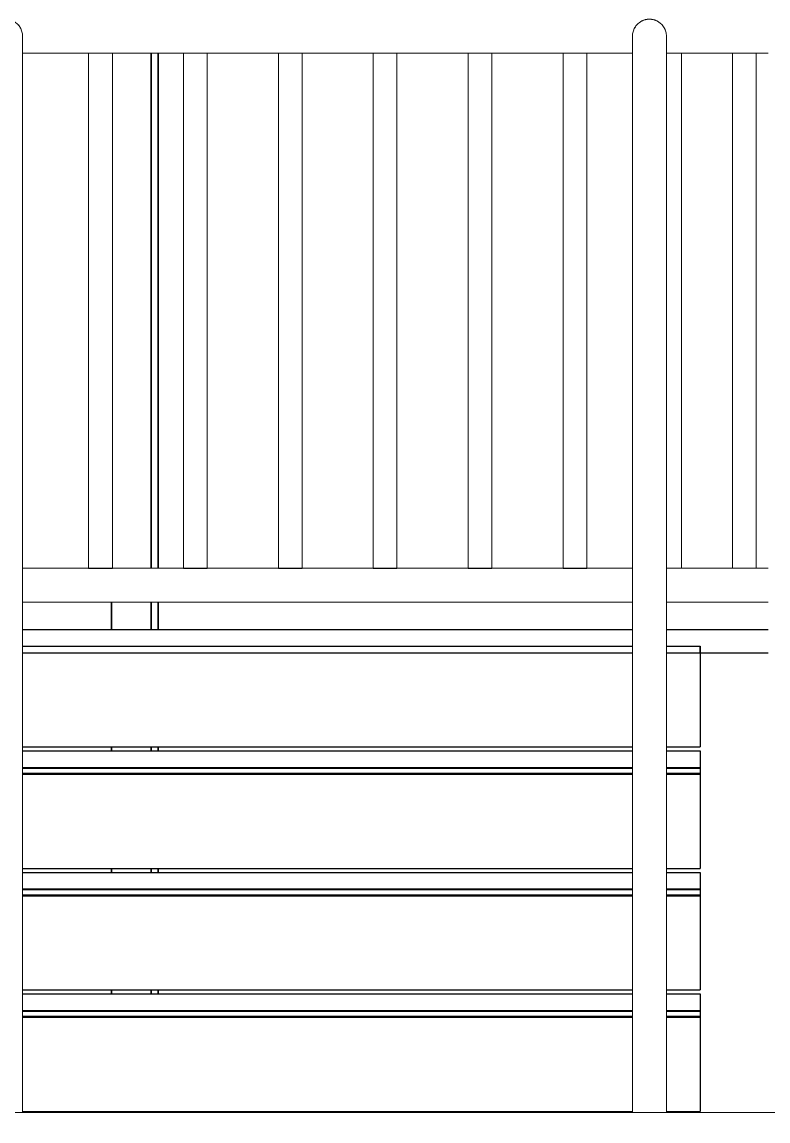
# Model space of a CAD drawing. Header units: millimetres. Extents: x -153298 to 620751, y -313239 to 250031.
# Drawn here: x 6248 to 7349, y -300664 to -299043 of the extents above; entities that cross this region are included whole.
import ezdxf

# ---------------------------------------------------------------- set-up
doc = ezdxf.new("R2010")
doc.units = ezdxf.units.MM
for name, color, linetype, lineweight in [('A-FLOR-HRAL', 7, 'Continuous', 25), ('E-LITE-EQPM', 7, 'Continuous', 35), ('I-WALL-E', 7, 'Continuous', 35), ('S-STRS-E', 7, 'Continuous', 25), ('WALL-E', 7, 'Continuous', 35)]:
    doc.layers.add(name, color=color, linetype=linetype, lineweight=lineweight)

# ---------------------------------------------------------------- blocks, each defined once
blk = doc.blocks.new('Railing - 35mm-V465-2140-01 ENTRANCE 1 ELEVATION 2')
at = {"layer": 'A-FLOR-HRAL', "color": 7, "lineweight": 9}
for p, q in [((-17374.5, 111975.7), (-17374.5, 111215.7)), ((-17357, 111975.7), (-17374.5, 111975.7)), ((-17339.5, 111975.7), (-17357, 111975.7)), ((-17339.5, 111215.7), (-17339.5, 111975.7)), ((-17374.5, 111215.7), (-17357, 111215.7)), ((-17357, 111215.7), (-17339.5, 111215.7))]:
    blk.add_line(p, q, dxfattribs=at)
blk = doc.blocks.new('Railing - Post_50mm-V469-2140-01 ENTRANCE 1 ELEVATION 2')
at = {"layer": 'A-FLOR-HRAL', "color": 7, "lineweight": 9}
for p, q in [((-17522, 112000.7), (-17522, 111125.7)), ((-17472, 111125.7), (-17472, 112000.7))]:
    blk.add_line(p, q, dxfattribs=at)
blk = doc.blocks.new('Railing - Post_50mm-18334296-2140-01 ENTRANCE 1 ELEVATION 2')
at = {"layer": 'A-FLOR-HRAL', "color": 7, "lineweight": 9}
for p, q in [((-17522, 113792.4), (-17522, 113638.3)), ((-17472, 113638.3), (-17472, 113792.4)), ((-17472, 112738.3), (-17522, 112738.3)), ((-17522, 112738.3), (-17472, 112738.3))]:
    blk.add_line(p, q, dxfattribs=at)
blk = doc.blocks.new('Railing - Railing-8634568-2140-01 ENTRANCE 1 ELEVATION 2')
at = {"layer": 'A-FLOR-HRAL', "color": 7, "lineweight": 9}
for p, q in [((-17522, 111190.7), (-17522, 111214.8)), ((-17522, 111214.8), (-17522, 111190.7)), ((-17322, 111215.7), (-17472, 111215.7)), ((-17522, 111190.7), (-17522, 110413)), ((-17522, 111190.7), (-17522, 111166.5)), ((-17522, 111166.5), (-17522, 111190.7)), ((-17472, 110413), (-17472, 111190.7)), ((-17472, 111165.7), (-17322, 111165.7))]:
    blk.add_line(p, q, dxfattribs=at)
at = {"color": 7}
for name, p in [('Railing - Post_50mm-V469-2140-01 ENTRANCE 1 ELEVATION 2', (0, 0)), ('Railing - 35mm-V465-2140-01 ENTRANCE 1 ELEVATION 2', (0, 0)), ('Railing - Post_50mm-18334296-2140-01 ENTRANCE 1 ELEVATION 2', (0, -3225.2))]:
    blk.add_blockref(name, p, dxfattribs=at)
blk = doc.blocks.new('Top Rail Type - Top Rail_Internal_-8634572-2140-01 ENTRANCE 1 ELEVATION 2')
at = {"layer": 'A-FLOR-HRAL', "color": 7, "lineweight": 9}
for p, q in [((-17522, 112000.7), (-17522, 110571.2)), ((-17472, 110571.2), (-17472, 112000.7)), ((-17472, 111975.7), (-17322, 111975.7)), ((-17522, 110571.2), (-17522, 110413)), ((-17472, 110413), (-17472, 110571.2))]:
    blk.add_line(p, q, dxfattribs=at)
for points, knots in [([(-17472, 112000.7), (-17472, 112002.8), (-17472.6, 112007.2), (-17475.1, 112013.3), (-17479.1, 112018.5), (-17484.4, 112022.6), (-17490.5, 112025.1), (-17499.2, 112026.2), (-17507.9, 112023.9), (-17514.9, 112018.5), (-17518.9, 112013.3), (-17521.4, 112007.2), (-17522, 112002.8), (-17522, 112000.7)], [0, 0, 0, 0, 0.083333, 0.166667, 0.25, 0.333333, 0.416667, 0.5, 0.666667, 0.75, 0.833333, 0.916667, 1, 1, 1, 1]), ([(-17522, 112000.7), (-17522, 112002.8), (-17521.6, 112006.1), (-17520.2, 112010.2), (-17518.7, 112013.2), (-17517.2, 112015.5), (-17516.1, 112016.8), (-17515.7, 112017.3), (-17515.6, 112017.4)], [-1, -1, -1, -1, -0.9166667, -0.875, -0.8333333, -0.7916667, -0.7708333, -0.7669928, -0.7669928, -0.7669928, -0.7669928]), ([(-17514.7, 112018.3), (-17513.9, 112019.1), (-17512.7, 112020.2), (-17510.9, 112021.5), (-17509.5, 112022.3), (-17508.1, 112023.1), (-17506.6, 112023.8), (-17505.1, 112024.3), (-17503.5, 112024.8), (-17501.9, 112025.2), (-17500.3, 112025.5), (-17498.7, 112025.6), (-17497, 112025.7), (-17495.4, 112025.6), (-17493.8, 112025.5), (-17492.1, 112025.2), (-17490.5, 112024.8), (-17489, 112024.3), (-17487.4, 112023.8), (-17486, 112023.1), (-17484.5, 112022.3), (-17483.1, 112021.5), (-17481.3, 112020.2), (-17480.1, 112019.1), (-17479.3, 112018.3)], [-0.75, -0.75, -0.75, -0.75, -0.7083333, -0.6875, -0.6666667, -0.6458333, -0.625, -0.6041667, -0.5833333, -0.5625, -0.5416667, -0.5208333, -0.5, -0.4791667, -0.4583333, -0.4375, -0.4166667, -0.3958333, -0.375, -0.3541667, -0.3333333, -0.3125, -0.2916667, -0.25, -0.25, -0.25, -0.25]), ([(-17478.4, 112017.4), (-17478.4, 112017.3), (-17477.9, 112016.8), (-17476.8, 112015.5), (-17475.3, 112013.2), (-17473.9, 112010.2), (-17472.5, 112006.1), (-17472, 112002.8), (-17472, 112000.7)], [-0.2330072, -0.2330072, -0.2330072, -0.2330072, -0.2291667, -0.2083333, -0.1666667, -0.125, -0.0833333, 0, 0, 0, 0])]:
    blk.add_open_spline(points, degree=3, knots=knots, dxfattribs=at)
blk = doc.blocks.new('Railing - 35mm-V536-2140-01 ENTRANCE 1 ELEVATION 2')
at = {"layer": 'A-FLOR-HRAL', "color": 7, "lineweight": 9}
blk.add_line((-17449.5, 108750.4), (-17449.5, 107990.4), dxfattribs=at)
blk = doc.blocks.new('Railing - 35mm-V537-2140-01 ENTRANCE 1 ELEVATION 2')
at = {"layer": 'A-FLOR-HRAL', "color": 7, "lineweight": 9}
for p, q in [((-17624.5, 107990.4), (-17624.5, 108750.4)), ((-17624.5, 108750.4), (-17607, 108750.4)), ((-17607, 108750.4), (-17589.5, 108750.4)), ((-17589.5, 108750.4), (-17589.5, 107990.4)), ((-17607, 107990.4), (-17624.5, 107990.4)), ((-17589.5, 107990.4), (-17607, 107990.4))]:
    blk.add_line(p, q, dxfattribs=at)
blk = doc.blocks.new('Railing - Post_50mm-V538-2140-01 ENTRANCE 1 ELEVATION 2')
at = {"layer": 'A-FLOR-HRAL', "color": 7, "lineweight": 9}
for p, q in [((-18472, 107162.8), (-18472, 107342)), ((-18422, 107342), (-18422, 107187.8)), ((-18472, 106287.8), (-18422, 106287.8)), ((-18422, 106287.8), (-18472, 106287.8))]:
    blk.add_line(p, q, dxfattribs=at)
blk = doc.blocks.new('Railing - Railing-14945778-2140-01 ENTRANCE 1 ELEVATION 2')
at = {"layer": 'A-FLOR-HRAL', "color": 7, "lineweight": 9}
for p, q in [((-17522, 111215.7), (-18422, 111215.7)), ((-18422, 110413), (-18422, 111186)), ((-18422, 111165.7), (-17522, 111165.7))]:
    blk.add_line(p, q, dxfattribs=at)
at = {"color": 7, "extrusion": (0, 0, -1), "zscale": -1}
blk.add_blockref('Railing - Post_50mm-V469-2140-01 ENTRANCE 1 ELEVATION 2', (35944, 0), dxfattribs=at)
blk.add_blockref('Railing - Post_50mm-V469-2140-01 ENTRANCE 1 ELEVATION 2', (35944, 0), dxfattribs=at)
at = {"color": 7}
for name, p in [('Railing - 35mm-V537-2140-01 ENTRANCE 1 ELEVATION 2', (-700, 3225.2)), ('Railing - 35mm-V537-2140-01 ENTRANCE 1 ELEVATION 2', (-560, 3225.2)), ('Railing - 35mm-V537-2140-01 ENTRANCE 1 ELEVATION 2', (-420, 3225.2)), ('Railing - 35mm-V537-2140-01 ENTRANCE 1 ELEVATION 2', (-280, 3225.2)), ('Railing - 35mm-V537-2140-01 ENTRANCE 1 ELEVATION 2', (-140, 3225.2)), ('Railing - 35mm-V537-2140-01 ENTRANCE 1 ELEVATION 2', (0, 3225.2)), ('Railing - 35mm-V536-2140-01 ENTRANCE 1 ELEVATION 2', (0, 3225.2)), ('Railing - Post_50mm-V538-2140-01 ENTRANCE 1 ELEVATION 2', (0, 3225.2))]:
    blk.add_blockref(name, p, dxfattribs=at)
blk = doc.blocks.new('Top Rail Type - Top Rail_Internal_-14945782-2140-01 ENTRANCE 1 ELEVATION 2')
at = {"layer": 'A-FLOR-HRAL', "color": 7, "lineweight": 9}
for p, q in [((-18422, 110571.2), (-18422, 112000.7)), ((-18422, 111975.7), (-17522, 111975.7)), ((-18422, 110413), (-18422, 110571.2)), ((-16422, 110413), (-18447, 110413))]:
    blk.add_line(p, q, dxfattribs=at)
for points, knots in [([(-18422, 112000.7), (-18422, 112002.8), (-18422.6, 112007.2), (-18425.1, 112013.3), (-18429.1, 112018.5), (-18434.4, 112022.6), (-18440.5, 112025.1), (-18449.2, 112026.2), (-18457.9, 112023.9), (-18464.9, 112018.5), (-18468.9, 112013.3), (-18471.4, 112007.2), (-18472, 112002.8), (-18472, 112000.7)], [0, 0, 0, 0, 0.083333, 0.166667, 0.25, 0.333333, 0.416667, 0.5, 0.666667, 0.75, 0.833333, 0.916667, 1, 1, 1, 1]), ([(-18422, 112000.7), (-18422, 112002.8), (-18422.5, 112006.1), (-18423.9, 112010.2), (-18425.3, 112013.2), (-18426.8, 112015.5), (-18427.9, 112016.8), (-18428.4, 112017.3), (-18428.4, 112017.4)], [0, 0, 0, 0, 0.0833333, 0.125, 0.1666667, 0.2083333, 0.2291667, 0.2330072, 0.2330072, 0.2330072, 0.2330072])]:
    blk.add_open_spline(points, degree=3, knots=knots, dxfattribs=at)
blk = doc.blocks.new('ACM_L14 - LED Street Light Luminaire with Wide Light - PRA4-CB-8-V575-2140-01 ENTRANCE 1 ELEVATION 2')
at = {"layer": 'E-LITE-EQPM', "color": 7}
for p, q in [((-18290.8, 111165.7), (-18290.8, 111125.7)), ((-18290.8, 110952.2), (-18290.8, 110946.5)), ((-18290.8, 110773), (-18290.8, 110767.3)), ((-18290.8, 110593.9), (-18290.8, 110588.1)), ((-18290.8, 110414.7), (-18290.8, 110413))]:
    blk.add_line(p, q, dxfattribs=at)

msp = doc.modelspace()

# ---------------------------------------------------------------- linework, layer by layer
at = {"layer": 'I-WALL-E', "color": 7}
for p, q in [((6449.1524, -299089.0583), (6449.1524, -299849.1622)), ((6449.1524, -299849.1622), (6449.1524, -299089.0583)), ((6449.1524, -299899.0583), (6449.1524, -299939.0583)), ((6449.1524, -299939.0583), (6449.1524, -299899.0583)), ((6449.1524, -300112.4983), (6449.1524, -300118.237)), ((6449.1524, -300118.237), (6449.1524, -300112.4983)), ((6449.1524, -300291.677), (6449.1524, -300297.4158)), ((6449.1524, -300297.4158), (6449.1524, -300291.677)), ((6449.1524, -300470.8558), (6449.1524, -300476.5945)), ((6449.1524, -300476.5945), (6449.1524, -300470.8558)), ((6449.1524, -300650.0345), (6449.1524, -300651.7616)), ((6449.1524, -300651.7616), (6449.1524, -300650.0345))]:
    msp.add_line(p, q, dxfattribs=at)
at = {"layer": 'S-STRS-E', "color": 7}
for p, q in [((6249.1524, -299939.0583), (7149.1524, -299939.0583)), ((6249.1524, -299939.0583), (7149.1524, -299939.0583)), ((6249.1524, -299939.0583), (7149.1524, -299939.0583)), ((6249.1524, -299939.0583), (7149.1524, -299939.0583)), ((6249.1524, -299939.0583), (7149.1524, -299939.0583)), ((6249.1524, -299939.0583), (7149.1524, -299939.0583)), ((7199.1524, -299939.0583), (7349.1524, -299939.0583)), ((7199.1524, -299939.0583), (7249.1524, -299939.0583)), ((7199.1524, -299939.0583), (7249.1524, -299939.0583)), ((7199.1524, -299939.0583), (7249.1524, -299939.0583)), ((7199.1524, -299939.0583), (7249.1524, -299939.0583)), ((7199.1524, -299939.0583), (7249.1524, -299939.0583)), ((6249.1524, -299964.0583), (7149.1524, -299964.0583)), ((7149.1524, -299974.0583), (6249.1524, -299974.0583)), ((7149.1524, -299974.0583), (6249.1524, -299974.0583)), ((7199.1524, -299964.0583), (7249.1524, -299964.0583)), ((7249.1524, -299974.0583), (7199.1524, -299974.0583)), ((7249.1524, -299974.0583), (7199.1524, -299974.0583)), ((7249.1524, -299964.0583), (7249.1524, -299974.0583)), ((7249.1524, -299974.0583), (7249.1524, -299964.0583)), ((7349.1524, -299974.0583), (7249.1524, -299974.0583)), ((7249.1524, -299974.0583), (7249.1524, -300112.4983)), ((6249.1524, -300112.4983), (7149.1524, -300112.4983)), ((6249.1524, -300118.237), (7149.1524, -300118.237)), ((6249.1524, -300118.237), (7149.1524, -300118.237)), ((6249.1524, -300118.237), (7149.1524, -300118.237)), ((6249.1524, -300118.237), (7149.1524, -300118.237)), ((6249.1524, -300118.237), (7149.1524, -300118.237)), ((6249.1524, -300118.237), (7149.1524, -300118.237)), ((6249.1524, -300118.237), (7149.1524, -300118.237)), ((7199.1524, -300112.4983), (7249.1524, -300112.4983)), ((7199.1524, -300118.237), (7249.1524, -300118.237)), ((7199.1524, -300118.237), (7249.1524, -300118.237)), ((7199.1524, -300118.237), (7249.1524, -300118.237)), ((7199.1524, -300118.237), (7249.1524, -300118.237)), ((7199.1524, -300118.237), (7249.1524, -300118.237)), ((7199.1524, -300118.237), (7249.1524, -300118.237)), ((7199.1524, -300118.237), (7249.1524, -300118.237)), ((7249.1524, -300118.237), (7249.1524, -300123.737)), ((7249.1524, -300118.237), (7249.1524, -300120.737)), ((7249.1524, -300118.237), (7249.1524, -300120.737)), ((7249.1524, -300118.237), (7249.1524, -300120.737)), ((7249.1524, -300118.237), (7249.1524, -300120.737)), ((7249.1524, -300118.237), (7249.1524, -300120.737)), ((7249.1524, -300118.237), (7249.1524, -300143.237)), ((7249.1524, -300123.237), (7249.1524, -300133.237)), ((7249.1524, -300123.737), (7249.1524, -300132.737)), ((7249.1524, -300123.737), (7249.1524, -300143.737)), ((7249.1524, -300132.737), (7249.1524, -300136.237)), ((7249.1524, -300133.237), (7249.1524, -300135.737)), ((7149.1524, -300143.237), (6249.1524, -300143.237)), ((6249.1524, -300143.737), (7149.1524, -300143.737)), ((6249.1524, -300143.737), (7149.1524, -300143.737)), ((6249.1524, -300151.237), (7149.1524, -300151.237)), ((7149.1524, -300153.237), (6249.1524, -300153.237)), ((7149.1524, -300153.237), (6249.1524, -300153.237)), ((7249.1524, -300143.237), (7199.1524, -300143.237)), ((7199.1524, -300143.737), (7249.1524, -300143.737)), ((7199.1524, -300143.737), (7249.1524, -300143.737)), ((7199.1524, -300151.237), (7249.1524, -300151.237)), ((7249.1524, -300153.237), (7199.1524, -300153.237)), ((7249.1524, -300153.237), (7199.1524, -300153.237)), ((7249.1524, -300143.737), (7249.1524, -300151.237)), ((7249.1524, -300151.237), (7249.1524, -300153.237)), ((7249.1524, -300153.237), (7249.1524, -300291.677)), ((6249.1524, -300291.677), (7149.1524, -300291.677)), ((6249.1524, -300297.4158), (7149.1524, -300297.4158)), ((6249.1524, -300297.4158), (7149.1524, -300297.4158)), ((6249.1524, -300297.4158), (7149.1524, -300297.4158)), ((6249.1524, -300297.4158), (7149.1524, -300297.4158)), ((6249.1524, -300297.4158), (7149.1524, -300297.4158)), ((6249.1524, -300297.4158), (7149.1524, -300297.4158)), ((6249.1524, -300297.4158), (7149.1524, -300297.4158)), ((7199.1524, -300291.677), (7249.1524, -300291.677)), ((7199.1524, -300297.4158), (7249.1524, -300297.4158)), ((7199.1524, -300297.4158), (7249.1524, -300297.4158)), ((7199.1524, -300297.4158), (7249.1524, -300297.4158)), ((7199.1524, -300297.4158), (7249.1524, -300297.4158)), ((7199.1524, -300297.4158), (7249.1524, -300297.4158)), ((7199.1524, -300297.4158), (7249.1524, -300297.4158)), ((7199.1524, -300297.4158), (7249.1524, -300297.4158)), ((7249.1524, -300297.4158), (7249.1524, -300302.9158)), ((7249.1524, -300297.4158), (7249.1524, -300299.9158)), ((7249.1524, -300297.4158), (7249.1524, -300299.9158)), ((7249.1524, -300297.4158), (7249.1524, -300299.9158)), ((7249.1524, -300297.4158), (7249.1524, -300299.9158)), ((7249.1524, -300297.4158), (7249.1524, -300299.9158)), ((7249.1524, -300297.4158), (7249.1524, -300322.4158)), ((7249.1524, -300302.4158), (7249.1524, -300312.4158)), ((7249.1524, -300302.9158), (7249.1524, -300311.9158)), ((7249.1524, -300302.9158), (7249.1524, -300322.9158)), ((7249.1524, -300311.9158), (7249.1524, -300315.4158)), ((7249.1524, -300312.4158), (7249.1524, -300314.9158)), ((7149.1524, -300322.4158), (6249.1524, -300322.4158)), ((6249.1524, -300322.9158), (7149.1524, -300322.9158)), ((6249.1524, -300322.9158), (7149.1524, -300322.9158)), ((6249.1524, -300330.4158), (7149.1524, -300330.4158)), ((7249.1524, -300322.4158), (7199.1524, -300322.4158)), ((7199.1524, -300322.9158), (7249.1524, -300322.9158)), ((7199.1524, -300322.9158), (7249.1524, -300322.9158)), ((7199.1524, -300330.4158), (7249.1524, -300330.4158)), ((7249.1524, -300322.9158), (7249.1524, -300330.4158)), ((7249.1524, -300330.4158), (7249.1524, -300332.4158)), ((7149.1524, -300332.4158), (6249.1524, -300332.4158)), ((7149.1524, -300332.4158), (6249.1524, -300332.4158)), ((7249.1524, -300332.4158), (7199.1524, -300332.4158)), ((7249.1524, -300332.4158), (7199.1524, -300332.4158)), ((7249.1524, -300332.4158), (7249.1524, -300470.8558)), ((6249.1524, -300470.8558), (7149.1524, -300470.8558)), ((6249.1524, -300476.5945), (7149.1524, -300476.5945)), ((6249.1524, -300476.5945), (7149.1524, -300476.5945)), ((6249.1524, -300476.5945), (7149.1524, -300476.5945)), ((6249.1524, -300476.5945), (7149.1524, -300476.5945)), ((6249.1524, -300476.5945), (7149.1524, -300476.5945)), ((6249.1524, -300476.5945), (7149.1524, -300476.5945)), ((6249.1524, -300476.5945), (7149.1524, -300476.5945)), ((7199.1524, -300470.8558), (7249.1524, -300470.8558)), ((7199.1524, -300476.5945), (7249.1524, -300476.5945)), ((7199.1524, -300476.5945), (7249.1524, -300476.5945)), ((7199.1524, -300476.5945), (7249.1524, -300476.5945)), ((7199.1524, -300476.5945), (7249.1524, -300476.5945)), ((7199.1524, -300476.5945), (7249.1524, -300476.5945)), ((7199.1524, -300476.5945), (7249.1524, -300476.5945)), ((7199.1524, -300476.5945), (7249.1524, -300476.5945)), ((7249.1524, -300476.5945), (7249.1524, -300482.0945)), ((7249.1524, -300476.5945), (7249.1524, -300479.0945)), ((7249.1524, -300476.5945), (7249.1524, -300479.0945)), ((7249.1524, -300476.5945), (7249.1524, -300479.0945)), ((7249.1524, -300476.5945), (7249.1524, -300479.0945)), ((7249.1524, -300476.5945), (7249.1524, -300479.0945)), ((7249.1524, -300476.5945), (7249.1524, -300501.5945)), ((7249.1524, -300481.5945), (7249.1524, -300491.5945)), ((7249.1524, -300482.0945), (7249.1524, -300491.0945)), ((7249.1524, -300482.0945), (7249.1524, -300502.0945)), ((7249.1524, -300491.0945), (7249.1524, -300494.5945)), ((7249.1524, -300491.5945), (7249.1524, -300494.0945)), ((7149.1524, -300501.5945), (6249.1524, -300501.5945)), ((6249.1524, -300502.0945), (7149.1524, -300502.0945)), ((6249.1524, -300502.0945), (7149.1524, -300502.0945)), ((6249.1524, -300509.5945), (7149.1524, -300509.5945)), ((7249.1524, -300501.5945), (7199.1524, -300501.5945)), ((7199.1524, -300502.0945), (7249.1524, -300502.0945)), ((7199.1524, -300502.0945), (7249.1524, -300502.0945)), ((7199.1524, -300509.5945), (7249.1524, -300509.5945)), ((7249.1524, -300502.0945), (7249.1524, -300509.5945)), ((7249.1524, -300509.5945), (7249.1524, -300511.5945)), ((7149.1524, -300511.5945), (6249.1524, -300511.5945)), ((7149.1524, -300511.5945), (6249.1524, -300511.5945)), ((7249.1524, -300511.5945), (7199.1524, -300511.5945)), ((7249.1524, -300511.5945), (7199.1524, -300511.5945)), ((7249.1524, -300511.5945), (7249.1524, -300650.0345)), ((6249.1524, -300650.0345), (7149.1524, -300650.0345)), ((7199.1524, -300650.0345), (7249.1524, -300650.0345))]:
    msp.add_line(p, q, dxfattribs=at)
at = {"layer": 'WALL-E', "color": 7}
for p, q in [((6439.1524, -299849.158), (6439.1524, -299089.0583)), ((6439.1524, -299089.0583), (6439.1524, -299849.158)), ((6439.1524, -299849.158), (6439.1524, -299089.0583)), ((6439.1524, -299089.0583), (6439.1524, -299849.158)), ((6439.1524, -299089.0583), (6439.1524, -299849.158)), ((6439.1524, -299849.158), (6439.1524, -299089.0583)), ((6439.1524, -299089.0583), (6439.1524, -299849.158)), ((6439.1524, -299849.158), (6439.1524, -299089.0583)), ((6439.1524, -299089.0583), (6439.1524, -299849.158)), ((6439.1524, -299849.158), (6439.1524, -299089.0583)), ((6439.1524, -299089.0583), (6439.1524, -299849.158)), ((6439.1524, -299849.158), (6439.1524, -299089.0583)), ((6439.1524, -299089.0583), (6439.1524, -299849.158)), ((6439.1524, -299849.158), (6439.1524, -299089.0583)), ((6439.1524, -299089.0583), (6439.1524, -299849.158)), ((6439.1524, -299849.158), (6439.1524, -299089.0583)), ((6439.1524, -299089.0583), (6439.1524, -299849.158)), ((6439.1524, -299849.158), (6439.1524, -299089.0583)), ((6439.1524, -299089.0583), (6439.1524, -299849.158)), ((6439.1524, -299849.158), (6439.1524, -299089.0583)), ((6439.1524, -299089.0583), (6439.1524, -299849.158)), ((6439.1524, -299849.158), (6439.1524, -299089.0583)), ((6439.1524, -299089.0583), (6439.1524, -299849.158)), ((6439.1524, -299849.158), (6439.1524, -299089.0583)), ((6439.1524, -299089.0583), (6439.1524, -299849.158)), ((6439.1524, -299849.158), (6439.1524, -299089.0583)), ((6449.1524, -299849.1622), (6449.1524, -299089.0583)), ((6449.1524, -299089.0583), (6449.1524, -299849.1622)), ((6449.1524, -299849.1622), (6449.1524, -299089.0583)), ((6449.1524, -299849.1622), (6449.1524, -299089.0583)), ((6449.1524, -299089.0583), (6449.1524, -299849.1622)), ((6449.1524, -299849.1622), (6449.1524, -299089.0583)), ((6449.1524, -299089.0583), (6449.1524, -299849.1622)), ((6449.1524, -299849.1622), (6449.1524, -299089.0583)), ((6449.1524, -299089.0583), (6449.1524, -299849.1622)), ((6449.1524, -299849.1622), (6449.1524, -299089.0583)), ((6449.1524, -299089.0583), (6449.1524, -299849.1622)), ((6449.1524, -299849.1622), (6449.1524, -299089.0583)), ((6449.1524, -299089.0583), (6449.1524, -299849.1622)), ((6449.1524, -299849.1622), (6449.1524, -299089.0583)), ((6449.1524, -299089.0583), (6449.1524, -299849.1622)), ((6449.1524, -299849.1622), (6449.1524, -299089.0583)), ((6449.1524, -299089.0583), (6449.1524, -299849.1622)), ((6449.1524, -299849.1622), (6449.1524, -299089.0583)), ((6449.1524, -299089.0583), (6449.1524, -299849.1622)), ((6449.1524, -299849.1622), (6449.1524, -299089.0583)), ((6449.1524, -299089.0583), (6449.1524, -299849.1622)), ((6449.1524, -299849.1622), (6449.1524, -299089.0583)), ((6449.1524, -299089.0583), (6449.1524, -299849.1622)), ((6449.1524, -299849.1622), (6449.1524, -299089.0583)), ((6449.1524, -299089.0583), (6449.1524, -299849.1622)), ((6449.1524, -299089.0583), (6449.1524, -299849.1622)), ((6439.1524, -299939.0583), (6439.1524, -299899.0583)), ((6439.1524, -299899.0583), (6439.1524, -299939.0583)), ((6439.1524, -299939.0583), (6439.1524, -299899.0583)), ((6439.1524, -299899.0583), (6439.1524, -299939.0583)), ((6439.1524, -299899.0583), (6439.1524, -299939.0583)), ((6439.1524, -299939.0583), (6439.1524, -299899.0583)), ((6439.1524, -299899.0583), (6439.1524, -299939.0583)), ((6439.1524, -299939.0583), (6439.1524, -299899.0583)), ((6439.1524, -299899.0583), (6439.1524, -299939.0583)), ((6439.1524, -299939.0583), (6439.1524, -299899.0583)), ((6439.1524, -299899.0583), (6439.1524, -299939.0583)), ((6439.1524, -299939.0583), (6439.1524, -299899.0583)), ((6439.1524, -299899.0583), (6439.1524, -299939.0583)), ((6439.1524, -299939.0583), (6439.1524, -299899.0583)), ((6439.1524, -299899.0583), (6439.1524, -299939.0583)), ((6439.1524, -299939.0583), (6439.1524, -299899.0583)), ((6439.1524, -299899.0583), (6439.1524, -299939.0583)), ((6439.1524, -299939.0583), (6439.1524, -299899.0583)), ((6439.1524, -299899.0583), (6439.1524, -299939.0583)), ((6439.1524, -299939.0583), (6439.1524, -299899.0583)), ((6439.1524, -299899.0583), (6439.1524, -299939.0583)), ((6439.1524, -299939.0583), (6439.1524, -299899.0583)), ((6439.1524, -299899.0583), (6439.1524, -299939.0583)), ((6439.1524, -299939.0583), (6439.1524, -299899.0583)), ((6439.1524, -299899.0583), (6439.1524, -299939.0583)), ((6439.1524, -299939.0583), (6439.1524, -299899.0583)), ((6449.1524, -299939.0583), (6449.1524, -299899.0583)), ((6449.1524, -299899.0583), (6449.1524, -299939.0583)), ((6449.1524, -299939.0583), (6449.1524, -299899.0583)), ((6449.1524, -299939.0583), (6449.1524, -299899.0583)), ((6449.1524, -299899.0583), (6449.1524, -299939.0583)), ((6449.1524, -299939.0583), (6449.1524, -299899.0583)), ((6449.1524, -299899.0583), (6449.1524, -299939.0583)), ((6449.1524, -299939.0583), (6449.1524, -299899.0583)), ((6449.1524, -299899.0583), (6449.1524, -299939.0583)), ((6449.1524, -299939.0583), (6449.1524, -299899.0583)), ((6449.1524, -299899.0583), (6449.1524, -299939.0583)), ((6449.1524, -299939.0583), (6449.1524, -299899.0583)), ((6449.1524, -299899.0583), (6449.1524, -299939.0583)), ((6449.1524, -299939.0583), (6449.1524, -299899.0583)), ((6449.1524, -299899.0583), (6449.1524, -299939.0583)), ((6449.1524, -299939.0583), (6449.1524, -299899.0583)), ((6449.1524, -299899.0583), (6449.1524, -299939.0583)), ((6449.1524, -299939.0583), (6449.1524, -299899.0583)), ((6449.1524, -299899.0583), (6449.1524, -299939.0583)), ((6449.1524, -299939.0583), (6449.1524, -299899.0583)), ((6449.1524, -299899.0583), (6449.1524, -299939.0583)), ((6449.1524, -299939.0583), (6449.1524, -299899.0583)), ((6449.1524, -299899.0583), (6449.1524, -299939.0583)), ((6449.1524, -299939.0583), (6449.1524, -299899.0583)), ((6449.1524, -299899.0583), (6449.1524, -299939.0583)), ((6449.1524, -299899.0583), (6449.1524, -299939.0583)), ((6439.1524, -300118.237), (6439.1524, -300112.4983)), ((6439.1524, -300112.4983), (6439.1524, -300118.237)), ((6439.1524, -300118.237), (6439.1524, -300112.4983)), ((6439.1524, -300112.4983), (6439.1524, -300118.237)), ((6439.1524, -300112.4983), (6439.1524, -300118.237)), ((6439.1524, -300118.237), (6439.1524, -300112.4983)), ((6439.1524, -300112.4983), (6439.1524, -300118.237)), ((6439.1524, -300118.237), (6439.1524, -300112.4983)), ((6439.1524, -300112.4983), (6439.1524, -300118.237)), ((6439.1524, -300118.237), (6439.1524, -300112.4983)), ((6439.1524, -300112.4983), (6439.1524, -300118.237)), ((6439.1524, -300118.237), (6439.1524, -300112.4983)), ((6439.1524, -300112.4983), (6439.1524, -300118.237)), ((6439.1524, -300118.237), (6439.1524, -300112.4983)), ((6439.1524, -300112.4983), (6439.1524, -300118.237)), ((6439.1524, -300118.237), (6439.1524, -300112.4983)), ((6439.1524, -300112.4983), (6439.1524, -300118.237)), ((6439.1524, -300118.237), (6439.1524, -300112.4983)), ((6439.1524, -300112.4983), (6439.1524, -300118.237)), ((6439.1524, -300118.237), (6439.1524, -300112.4983)), ((6439.1524, -300112.4983), (6439.1524, -300118.237)), ((6439.1524, -300118.237), (6439.1524, -300112.4983)), ((6439.1524, -300112.4983), (6439.1524, -300118.237)), ((6439.1524, -300118.237), (6439.1524, -300112.4983)), ((6439.1524, -300112.4983), (6439.1524, -300118.237)), ((6439.1524, -300118.237), (6439.1524, -300112.4983)), ((6449.1524, -300118.237), (6449.1524, -300112.4983)), ((6449.1524, -300112.4983), (6449.1524, -300118.237)), ((6449.1524, -300118.237), (6449.1524, -300112.4983)), ((6449.1524, -300118.237), (6449.1524, -300112.4983)), ((6449.1524, -300112.4983), (6449.1524, -300118.237)), ((6449.1524, -300118.237), (6449.1524, -300112.4983)), ((6449.1524, -300112.4983), (6449.1524, -300118.237)), ((6449.1524, -300118.237), (6449.1524, -300112.4983)), ((6449.1524, -300112.4983), (6449.1524, -300118.237)), ((6449.1524, -300118.237), (6449.1524, -300112.4983)), ((6449.1524, -300112.4983), (6449.1524, -300118.237)), ((6449.1524, -300118.237), (6449.1524, -300112.4983)), ((6449.1524, -300112.4983), (6449.1524, -300118.237)), ((6449.1524, -300118.237), (6449.1524, -300112.4983)), ((6449.1524, -300112.4983), (6449.1524, -300118.237)), ((6449.1524, -300118.237), (6449.1524, -300112.4983)), ((6449.1524, -300112.4983), (6449.1524, -300118.237)), ((6449.1524, -300118.237), (6449.1524, -300112.4983)), ((6449.1524, -300112.4983), (6449.1524, -300118.237)), ((6449.1524, -300118.237), (6449.1524, -300112.4983)), ((6449.1524, -300112.4983), (6449.1524, -300118.237)), ((6449.1524, -300118.237), (6449.1524, -300112.4983)), ((6449.1524, -300112.4983), (6449.1524, -300118.237)), ((6449.1524, -300118.237), (6449.1524, -300112.4983)), ((6449.1524, -300112.4983), (6449.1524, -300118.237)), ((6449.1524, -300112.4983), (6449.1524, -300118.237)), ((6439.1524, -300297.4158), (6439.1524, -300291.677)), ((6439.1524, -300291.677), (6439.1524, -300297.4158)), ((6439.1524, -300297.4158), (6439.1524, -300291.677)), ((6439.1524, -300291.677), (6439.1524, -300297.4158)), ((6439.1524, -300291.677), (6439.1524, -300297.4158)), ((6439.1524, -300297.4158), (6439.1524, -300291.677)), ((6439.1524, -300291.677), (6439.1524, -300297.4158)), ((6439.1524, -300297.4158), (6439.1524, -300291.677)), ((6439.1524, -300291.677), (6439.1524, -300297.4158)), ((6439.1524, -300297.4158), (6439.1524, -300291.677)), ((6439.1524, -300291.677), (6439.1524, -300297.4158)), ((6439.1524, -300297.4158), (6439.1524, -300291.677)), ((6439.1524, -300291.677), (6439.1524, -300297.4158)), ((6439.1524, -300297.4158), (6439.1524, -300291.677)), ((6439.1524, -300291.677), (6439.1524, -300297.4158)), ((6439.1524, -300297.4158), (6439.1524, -300291.677)), ((6439.1524, -300291.677), (6439.1524, -300297.4158)), ((6439.1524, -300297.4158), (6439.1524, -300291.677)), ((6439.1524, -300291.677), (6439.1524, -300297.4158)), ((6439.1524, -300297.4158), (6439.1524, -300291.677)), ((6439.1524, -300291.677), (6439.1524, -300297.4158)), ((6439.1524, -300297.4158), (6439.1524, -300291.677)), ((6439.1524, -300291.677), (6439.1524, -300297.4158)), ((6439.1524, -300297.4158), (6439.1524, -300291.677)), ((6439.1524, -300291.677), (6439.1524, -300297.4158)), ((6439.1524, -300297.4158), (6439.1524, -300291.677)), ((6449.1524, -300297.4158), (6449.1524, -300291.677)), ((6449.1524, -300291.677), (6449.1524, -300297.4158)), ((6449.1524, -300297.4158), (6449.1524, -300291.677)), ((6449.1524, -300297.4158), (6449.1524, -300291.677)), ((6449.1524, -300291.677), (6449.1524, -300297.4158)), ((6449.1524, -300297.4158), (6449.1524, -300291.677)), ((6449.1524, -300291.677), (6449.1524, -300297.4158)), ((6449.1524, -300297.4158), (6449.1524, -300291.677)), ((6449.1524, -300291.677), (6449.1524, -300297.4158)), ((6449.1524, -300297.4158), (6449.1524, -300291.677)), ((6449.1524, -300291.677), (6449.1524, -300297.4158)), ((6449.1524, -300297.4158), (6449.1524, -300291.677)), ((6449.1524, -300291.677), (6449.1524, -300297.4158)), ((6449.1524, -300297.4158), (6449.1524, -300291.677)), ((6449.1524, -300291.677), (6449.1524, -300297.4158)), ((6449.1524, -300297.4158), (6449.1524, -300291.677)), ((6449.1524, -300291.677), (6449.1524, -300297.4158)), ((6449.1524, -300297.4158), (6449.1524, -300291.677)), ((6449.1524, -300291.677), (6449.1524, -300297.4158)), ((6449.1524, -300297.4158), (6449.1524, -300291.677)), ((6449.1524, -300291.677), (6449.1524, -300297.4158)), ((6449.1524, -300297.4158), (6449.1524, -300291.677)), ((6449.1524, -300291.677), (6449.1524, -300297.4158)), ((6449.1524, -300297.4158), (6449.1524, -300291.677)), ((6449.1524, -300291.677), (6449.1524, -300297.4158)), ((6449.1524, -300291.677), (6449.1524, -300297.4158)), ((6439.1524, -300476.5945), (6439.1524, -300470.8558)), ((6439.1524, -300470.8558), (6439.1524, -300476.5945)), ((6439.1524, -300476.5945), (6439.1524, -300470.8558)), ((6439.1524, -300470.8558), (6439.1524, -300476.5945)), ((6439.1524, -300470.8558), (6439.1524, -300476.5945)), ((6439.1524, -300476.5945), (6439.1524, -300470.8558)), ((6439.1524, -300470.8558), (6439.1524, -300476.5945)), ((6439.1524, -300476.5945), (6439.1524, -300470.8558)), ((6439.1524, -300470.8558), (6439.1524, -300476.5945)), ((6439.1524, -300476.5945), (6439.1524, -300470.8558)), ((6439.1524, -300470.8558), (6439.1524, -300476.5945)), ((6439.1524, -300476.5945), (6439.1524, -300470.8558)), ((6439.1524, -300470.8558), (6439.1524, -300476.5945)), ((6439.1524, -300476.5945), (6439.1524, -300470.8558)), ((6439.1524, -300470.8558), (6439.1524, -300476.5945)), ((6439.1524, -300476.5945), (6439.1524, -300470.8558)), ((6439.1524, -300470.8558), (6439.1524, -300476.5945)), ((6439.1524, -300476.5945), (6439.1524, -300470.8558)), ((6439.1524, -300470.8558), (6439.1524, -300476.5945)), ((6439.1524, -300476.5945), (6439.1524, -300470.8558)), ((6439.1524, -300470.8558), (6439.1524, -300476.5945)), ((6439.1524, -300476.5945), (6439.1524, -300470.8558)), ((6439.1524, -300470.8558), (6439.1524, -300476.5945)), ((6439.1524, -300476.5945), (6439.1524, -300470.8558)), ((6439.1524, -300470.8558), (6439.1524, -300476.5945)), ((6439.1524, -300476.5945), (6439.1524, -300470.8558)), ((6449.1524, -300476.5945), (6449.1524, -300470.8558)), ((6449.1524, -300470.8558), (6449.1524, -300476.5945)), ((6449.1524, -300476.5945), (6449.1524, -300470.8558)), ((6449.1524, -300476.5945), (6449.1524, -300470.8558)), ((6449.1524, -300470.8558), (6449.1524, -300476.5945)), ((6449.1524, -300476.5945), (6449.1524, -300470.8558)), ((6449.1524, -300470.8558), (6449.1524, -300476.5945)), ((6449.1524, -300476.5945), (6449.1524, -300470.8558)), ((6449.1524, -300470.8558), (6449.1524, -300476.5945)), ((6449.1524, -300476.5945), (6449.1524, -300470.8558)), ((6449.1524, -300470.8558), (6449.1524, -300476.5945)), ((6449.1524, -300476.5945), (6449.1524, -300470.8558)), ((6449.1524, -300470.8558), (6449.1524, -300476.5945)), ((6449.1524, -300476.5945), (6449.1524, -300470.8558)), ((6449.1524, -300470.8558), (6449.1524, -300476.5945)), ((6449.1524, -300476.5945), (6449.1524, -300470.8558)), ((6449.1524, -300470.8558), (6449.1524, -300476.5945)), ((6449.1524, -300476.5945), (6449.1524, -300470.8558)), ((6449.1524, -300470.8558), (6449.1524, -300476.5945)), ((6449.1524, -300476.5945), (6449.1524, -300470.8558)), ((6449.1524, -300470.8558), (6449.1524, -300476.5945)), ((6449.1524, -300476.5945), (6449.1524, -300470.8558)), ((6449.1524, -300470.8558), (6449.1524, -300476.5945)), ((6449.1524, -300476.5945), (6449.1524, -300470.8558)), ((6449.1524, -300470.8558), (6449.1524, -300476.5945)), ((6449.1524, -300470.8558), (6449.1524, -300476.5945)), ((6439.1524, -300651.7574), (6439.1524, -300650.0345)), ((6439.1524, -300650.0345), (6439.1524, -300651.7574)), ((6439.1524, -300651.7574), (6439.1524, -300650.0345)), ((6439.1524, -300650.0345), (6439.1524, -300651.7574)), ((6439.1524, -300650.0345), (6439.1524, -300651.7574)), ((6439.1524, -300651.7574), (6439.1524, -300650.0345)), ((6439.1524, -300650.0345), (6439.1524, -300651.7574)), ((6439.1524, -300651.7574), (6439.1524, -300650.0345)), ((6439.1524, -300650.0345), (6439.1524, -300651.7574)), ((6439.1524, -300651.7574), (6439.1524, -300650.0345)), ((6439.1524, -300650.0345), (6439.1524, -300651.7574)), ((6439.1524, -300651.7574), (6439.1524, -300650.0345)), ((6439.1524, -300650.0345), (6439.1524, -300651.7574)), ((6439.1524, -300651.7574), (6439.1524, -300650.0345)), ((6439.1524, -300650.0345), (6439.1524, -300651.7574)), ((6439.1524, -300651.7574), (6439.1524, -300650.0345)), ((6439.1524, -300650.0345), (6439.1524, -300651.7574)), ((6439.1524, -300651.7574), (6439.1524, -300650.0345)), ((6439.1524, -300650.0345), (6439.1524, -300651.7574)), ((6439.1524, -300651.7574), (6439.1524, -300650.0345)), ((6439.1524, -300650.0345), (6439.1524, -300651.7574)), ((6439.1524, -300651.7574), (6439.1524, -300650.0345)), ((6439.1524, -300650.0345), (6439.1524, -300651.7574)), ((6439.1524, -300651.7574), (6439.1524, -300650.0345)), ((6439.1524, -300650.0345), (6439.1524, -300651.7574)), ((6439.1524, -300651.7574), (6439.1524, -300650.0345)), ((6449.1524, -300651.7616), (6449.1524, -300650.0345)), ((6449.1524, -300650.0345), (6449.1524, -300651.7616)), ((6449.1524, -300651.7616), (6449.1524, -300650.0345)), ((6449.1524, -300651.7616), (6449.1524, -300650.0345)), ((6449.1524, -300650.0345), (6449.1524, -300651.7616)), ((6449.1524, -300651.7616), (6449.1524, -300650.0345)), ((6449.1524, -300650.0345), (6449.1524, -300651.7616)), ((6449.1524, -300651.7616), (6449.1524, -300650.0345)), ((6449.1524, -300650.0345), (6449.1524, -300651.7616)), ((6449.1524, -300651.7616), (6449.1524, -300650.0345)), ((6449.1524, -300650.0345), (6449.1524, -300651.7616)), ((6449.1524, -300651.7616), (6449.1524, -300650.0345)), ((6449.1524, -300650.0345), (6449.1524, -300651.7616)), ((6449.1524, -300651.7616), (6449.1524, -300650.0345)), ((6449.1524, -300650.0345), (6449.1524, -300651.7616)), ((6449.1524, -300651.7616), (6449.1524, -300650.0345)), ((6449.1524, -300650.0345), (6449.1524, -300651.7616)), ((6449.1524, -300651.7616), (6449.1524, -300650.0345)), ((6449.1524, -300650.0345), (6449.1524, -300651.7616)), ((6449.1524, -300651.7616), (6449.1524, -300650.0345)), ((6449.1524, -300650.0345), (6449.1524, -300651.7616)), ((6449.1524, -300651.7616), (6449.1524, -300650.0345)), ((6449.1524, -300650.0345), (6449.1524, -300651.7616)), ((6449.1524, -300651.7616), (6449.1524, -300650.0345)), ((6449.1524, -300650.0345), (6449.1524, -300651.7616)), ((6449.1524, -300650.0345), (6449.1524, -300651.7616))]:
    msp.add_line(p, q, dxfattribs=at)

# ---------------------------------------------------------------- block references
at = {"layer": 'A-FLOR-HRAL', "color": 7, "lineweight": 9}
for name in ['Top Rail Type - Top Rail_Internal_-8634572-2140-01 ENTRANCE 1 ELEVATION 2', 'Railing - Railing-8634568-2140-01 ENTRANCE 1 ELEVATION 2', 'Top Rail Type - Top Rail_Internal_-14945782-2140-01 ENTRANCE 1 ELEVATION 2', 'Railing - Railing-14945778-2140-01 ENTRANCE 1 ELEVATION 2']:
    msp.add_blockref(name, (24671.1729, -411064.7103), dxfattribs=at)
at = {"layer": 'E-LITE-EQPM', "color": 7}
msp.add_blockref('ACM_L14 - LED Street Light Luminaire with Wide Light - PRA4-CB-8-V575-2140-01 ENTRANCE 1 ELEVATION 2', (24671.1729, -411064.7103), dxfattribs=at)
msp.add_blockref('ACM_L14 - LED Street Light Luminaire with Wide Light - PRA4-CB-8-V575-2140-01 ENTRANCE 1 ELEVATION 2', (24671.1729, -411064.7103), dxfattribs=at)

doc.saveas('drawing.dxf')
